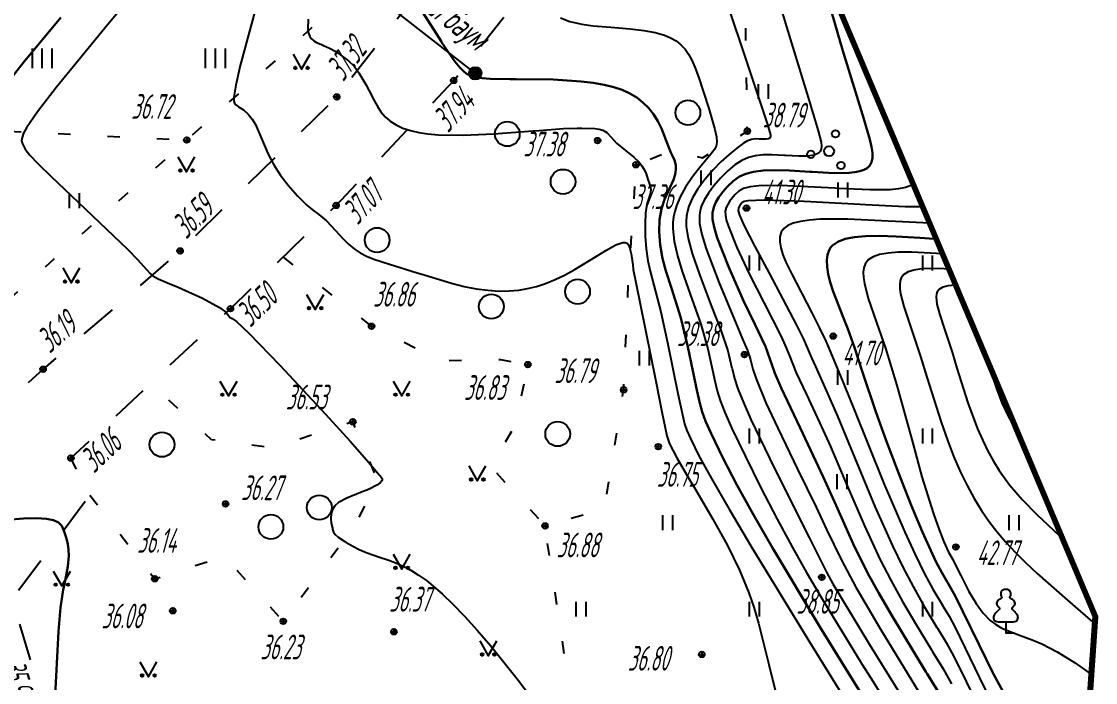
# Model space of a CAD drawing. Extents: x 1233805 to 1234355, y 654698 to 655114.
# Drawn here: x 1234284.56 to 1234327.97, y 654816.96 to 654843.69 of the extents above; entities that cross this region are included whole.
import ezdxf

# ---------------------------------------------------------------- set-up
doc = ezdxf.new("R2010")
doc.units = 0
doc.linetypes.add('ИИDash_05_15', pattern=[2, 0.5, -1.5])
doc.linetypes.add('ИИDash_15_15', pattern=[3, 1.5, -1.5])
for name, color, linetype, lineweight in [('ИИ_ГОРИЗОНТАЛИ_ОСН', 32, 'Continuous', 25), ('ИИ_ГОРИЗОНТАЛИ_УТОЛЩ', 32, 'Continuous', 30), ('ИИ_ДОРОГИ_АД', 7, 'Continuous', 25), ('ИИ_ОТМЕТКИ', 7, 'Continuous', 25), ('ИИ_СООРУЖЕНИЕ', 7, 'Continuous', 25), ('ИИ_УГОДЬЯ', 7, 'Continuous', 25)]:
    doc.layers.add(name, color=color, linetype=linetype, lineweight=lineweight)
doc.layers.add('Оформление точек', color=7, linetype='Continuous')
doc.styles.add('VNIPISIMPLEXCUR', font='simplex.shx', dxfattribs={"width": 0.8, "oblique": 15})
doc.styles.add('ГОСТ 2.304 КУРСИВ', font='cs_gost2304.shx', dxfattribs={"oblique": 15})

# ---------------------------------------------------------------- blocks, each defined once
blk = doc.blocks.new('ИИ05401')
at = {"color": 0, "linetype": 'Continuous', "lineweight": 25}
for points in [[(-0.4, 1.2), (-0.4, 0)], [(0.4, 1.2), (0.4, 0)]]:
    blk.add_lwpolyline(points, dxfattribs=at)
blk = doc.blocks.new('ИИ05394')
at = {"color": 0, "linetype": 'Continuous', "lineweight": 25}
for centre, radius in [((0.52, 1.407), 0.3), ((-1.479, -0.253), 0.3), ((0, 0), 0.4), ((0.958, -1.154), 0.3)]:
    blk.add_circle(centre, radius, dxfattribs=at)
blk = doc.blocks.new('ИИ053881')
at = {"color": 0, "linetype": 'Continuous', "lineweight": 25}
blk.add_lwpolyline([(0, 0.875), (0.129, 0.876), (0.342, 0.878), (0.479, 0.882), (0.614, 0.891), (0.726, 0.907), (0.816, 0.94), (0.906, 1), (0.956, 1.071), (0.983, 1.151), (0.991, 1.231), (0.986, 1.295), (0.963, 1.379), (0.932, 1.445), (0.884, 1.516), (0.798, 1.61), (0.719, 1.692), (0.646, 1.766), (0.575, 1.842), (0.536, 1.889), (0.511, 1.929), (0.501, 1.967), (0.504, 1.992), (0.518, 2.017), (0.545, 2.049), (0.608, 2.115), (0.679, 2.198), (0.732, 2.29), (0.745, 2.372), (0.736, 2.444), (0.709, 2.515), (0.672, 2.575), (0.633, 2.617), (0.596, 2.646), (0.548, 2.678), (0.495, 2.709), (0.408, 2.76), (0.363, 2.789), (0.336, 2.812), (0.324, 2.831), (0.321, 2.846), (0.325, 2.865), (0.335, 2.89), (0.353, 2.928), (0.372, 2.968), (0.4, 3.034), (0.413, 3.103), (0.412, 3.19), (0.398, 3.247), (0.363, 3.319), (0.32, 3.377), (0.284, 3.414), (0.246, 3.444), (0.181, 3.476), (0.125, 3.489), (0.07, 3.496), (0, 3.5), (-0.07, 3.496), (-0.125, 3.489), (-0.181, 3.476), (-0.246, 3.444), (-0.284, 3.414), (-0.32, 3.377), (-0.363, 3.319), (-0.398, 3.247), (-0.412, 3.19), (-0.413, 3.103), (-0.4, 3.034), (-0.372, 2.968), (-0.353, 2.928), (-0.335, 2.89), (-0.325, 2.865), (-0.321, 2.846), (-0.324, 2.831), (-0.336, 2.812), (-0.363, 2.789), (-0.408, 2.76), (-0.495, 2.709), (-0.548, 2.678), (-0.596, 2.646), (-0.633, 2.617), (-0.672, 2.575), (-0.709, 2.515), (-0.736, 2.444), (-0.745, 2.372), (-0.732, 2.29), (-0.679, 2.198), (-0.608, 2.115), (-0.545, 2.049), (-0.518, 2.017), (-0.504, 1.992), (-0.501, 1.967), (-0.511, 1.929), (-0.536, 1.889), (-0.575, 1.842), (-0.646, 1.766), (-0.719, 1.692), (-0.798, 1.61), (-0.884, 1.516), (-0.932, 1.445), (-0.963, 1.379), (-0.986, 1.295), (-0.991, 1.231), (-0.983, 1.151), (-0.956, 1.071), (-0.906, 1), (-0.816, 0.94), (-0.726, 0.907), (-0.614, 0.891), (-0.479, 0.882), (-0.342, 0.878), (-0.129, 0.876)], close=True, dxfattribs=at)
blk.add_lwpolyline([(0, 0.875), (0, 0), (0.7, 0)], dxfattribs=at)
blk = doc.blocks.new('ИИ05368')
at = {"color": 0, "linetype": 'Continuous'}
blk.add_circle((0, 0), 1, dxfattribs=at)
blk = doc.blocks.new('ИИ05416')
at = {"linetype": 'Continuous', "lineweight": 25}
h = blk.add_hatch(color=0, dxfattribs=at)
edge = h.paths.add_edge_path()
edge.add_arc((-0.5, 0.1), 0.1, 0, 360)
h = blk.add_hatch(color=0, dxfattribs=at)
edge = h.paths.add_edge_path()
edge.add_arc((0.5, 0.1), 0.1, 0, 360)
at = {"color": 0, "linetype": 'Continuous', "lineweight": 25}
blk.add_lwpolyline([(-0.693, 1.2), (0, 0), (0.693, 1.2)], dxfattribs=at)
for centre in [(-0.5, 0.1), (0.5, 0.1)]:
    blk.add_circle(centre, 0.1, dxfattribs=at)
blk = doc.blocks.new('ии05402')
at = {"color": 0, "linetype": 'Continuous', "lineweight": 25}
for points in [[(-0.8, 0), (-0.8, 1.6)], [(0, 0), (0, 1.6)], [(0.8, 0), (0.8, 1.6)]]:
    blk.add_lwpolyline(points, dxfattribs=at)
blk = doc.blocks.new('ИИ0510711')
at = {"linetype": 'Continuous', "lineweight": 25}
h = blk.add_hatch(color=0, dxfattribs=at)
edge = h.paths.add_edge_path()
edge.add_arc((0, 0), 0.5, 0, 360)
at = {"color": 0, "linetype": 'Continuous', "lineweight": 25}
blk.add_circle((0, 0), 0.5, dxfattribs=at)
blk = doc.blocks.new('PICKET')
at = {"color": 0, "linetype": 'Continuous', "lineweight": 25}
for p, q in [((-0.23, 0), (0.23, 0)), ((0, 0.23), (0, -0.23))]:
    blk.add_line(p, q, dxfattribs=at)
blk.add_circle((0, 0), 0.23, dxfattribs=at)
at = {"color": 0, "linetype": 'Continuous', "style": 'VNIPISIMPLEXCUR', "oblique": 15, "width": 0.8}
blk.add_attdef('OTMETKA', (1.25, 0.3), '', height=2, dxfattribs=at)
at = {"color": 8, "linetype": 'Continuous', "style": 'VNIPISIMPLEXCUR', "oblique": 15, "width": 0.8, "flags": 1}
blk.add_attdef('NOMER', (1.25, -2.7), '', height=2, dxfattribs=at)

msp = doc.modelspace()

# ---------------------------------------------------------------- linework, layer by layer
at = {"layer": 'ИИ_ГОРИЗОНТАЛИ_ОСН', "flags": 128}
for points, elevation in [([(1234291.5, 654847.691), (1234288.045, 654843.562), (1234285.974, 654841.027), (1234285.206, 654840.034), (1234284.762, 654839.386), (1234284.643, 654839.169), (1234284.58, 654838.999), (1234284.565, 654838.865), (1234284.595, 654838.736), (1234284.705, 654838.528), (1234284.901, 654838.279), (1234285.23, 654837.933), (1234285.753, 654837.422), (1234286.851, 654836.385), (1234288.843, 654834.484), (1234289.261, 654834.054), (1234289.614, 654833.661), (1234289.765, 654833.493), (1234289.871, 654833.401), (1234290.078, 654833.284), (1234290.465, 654833.122), (1234290.897, 654832.946), (1234291.871, 654832.502), (1234292.561, 654832.129), (1234292.82, 654831.935), (1234292.9, 654831.846), (1234292.949, 654831.762), (1234292.959, 654831.743), (1234292.972, 654831.737), (1234293.076, 654831.685), (1234293.243, 654831.556), (1234293.754, 654831.083), (1234295.001, 654829.797), (1234296.851, 654827.815), (1234297.844, 654826.726), (1234298.519, 654825.958), (1234298.897, 654825.504), (1234299.022, 654825.353), (1234299.051, 654825.32), (1234299.135, 654825.204), (1234299.141, 654825.161), (1234299.127, 654825.116), (1234299.063, 654825.036), (1234298.95, 654824.951), (1234298.588, 654824.77), (1234298.266, 654824.645), (1234297.704, 654824.419), (1234297.372, 654824.236), (1234297.225, 654824.105), (1234297.126, 654823.957), (1234297.072, 654823.792), (1234297.061, 654823.595), (1234297.079, 654823.402), (1234297.124, 654823.198), (1234297.128, 654823.181), (1234297.132, 654823.168), (1234297.174, 654823.036), (1234297.24, 654822.945), (1234297.364, 654822.844), (1234297.629, 654822.669), (1234297.668, 654822.644), (1234297.674, 654822.64), (1234297.949, 654822.47), (1234298.207, 654822.335), (1234298.491, 654822.213), (1234298.8, 654822.104), (1234298.987, 654822.047), (1234299.371, 654821.925), (1234299.684, 654821.806), (1234299.991, 654821.666), (1234300.295, 654821.502), (1234300.607, 654821.306), (1234300.923, 654821.082), (1234301.568, 654820.543), (1234301.998, 654820.131), (1234302.469, 654819.641), (1234302.978, 654819.079), (1234303.516, 654818.453), (1234304.651, 654817.041), (1234305.697, 654815.627)], 36.5), ([(1234294.648, 654846.553), (1234293.858, 654843.593), (1234293.403, 654841.909), (1234293.217, 654841.116), (1234293.144, 654840.63), (1234293.146, 654840.483), (1234293.172, 654840.379), (1234293.221, 654840.311), (1234293.311, 654840.253), (1234293.33, 654840.242), (1234293.534, 654840.109), (1234293.719, 654839.942), (1234293.881, 654839.744), (1234294.019, 654839.517), (1234294.262, 654838.951), (1234294.511, 654838.351), (1234294.752, 654837.889), (1234295.014, 654837.49), (1234295.34, 654837.067), (1234295.715, 654836.639), (1234296.091, 654836.264), (1234296.32, 654836.068), (1234296.572, 654835.882), (1234296.893, 654835.629), (1234297.253, 654835.242), (1234297.553, 654834.91), (1234297.779, 654834.687), (1234298.006, 654834.5), (1234298.248, 654834.338), (1234298.51, 654834.199), (1234298.801, 654834.077), (1234299.436, 654833.874), (1234300.553, 654833.526), (1234300.699, 654833.479), (1234301.939, 654833.101), (1234302.457, 654832.976), (1234302.942, 654832.882), (1234303.41, 654832.819), (1234303.853, 654832.789), (1234304.272, 654832.791), (1234304.667, 654832.826), (1234305.018, 654832.887), (1234305.377, 654832.978), (1234305.746, 654833.1), (1234306.124, 654833.252), (1234306.506, 654833.432), (1234306.904, 654833.643), (1234307.833, 654834.21), (1234308.172, 654834.424), (1234308.586, 654834.654), (1234308.74, 654834.717), (1234308.864, 654834.749), (1234308.96, 654834.75), (1234309.035, 654834.722), (1234309.092, 654834.663), (1234309.139, 654834.567), (1234309.208, 654834.291), (1234309.266, 654833.845), (1234309.287, 654833.661), (1234309.387, 654833.135), (1234309.585, 654832.199), (1234310.198, 654829.147), (1234310.446, 654827.905), (1234310.649, 654826.936), (1234310.755, 654826.617), (1234311.05, 654826.047), (1234311.593, 654825.114), (1234311.746, 654824.86), (1234312.51, 654823.564), (1234313.092, 654822.496), (1234313.575, 654821.502), (1234313.954, 654820.591), (1234314.158, 654820.005), (1234314.352, 654819.367), (1234314.773, 654817.693), (1234315.108, 654816.329)], 37), ([(1234314.759, 654845.91), (1234315.479, 654843.469), (1234316.452, 654840.301), (1234316.481, 654840.207), (1234316.766, 654839.272), (1234316.877, 654838.805), (1234316.893, 654838.645), (1234316.882, 654838.523), (1234316.844, 654838.431), (1234316.776, 654838.362), (1234316.6, 654838.286), (1234316.335, 654838.247), (1234315.98, 654838.242), (1234315.446, 654838.271), (1234315.402, 654838.274), (1234314.894, 654838.3), (1234314.532, 654838.296), (1234314.219, 654838.259), (1234313.945, 654838.188), (1234313.669, 654838.065), (1234313.391, 654837.888), (1234313.108, 654837.654), (1234312.808, 654837.354), (1234312.54, 654837.044), (1234312.322, 654836.749), (1234312.155, 654836.468), (1234312.037, 654836.202), (1234311.989, 654836.037), (1234311.962, 654835.875), (1234311.967, 654835.521), (1234312.054, 654835.077), (1234312.235, 654834.491), (1234312.743, 654833.149), (1234313.516, 654831.295), (1234313.709, 654830.85), (1234313.907, 654830.384), (1234313.997, 654830.107), (1234314.022, 654830.006), (1234314.125, 654829.628), (1234314.255, 654829.238), (1234314.65, 654828.273), (1234315.13, 654827.239), (1234315.932, 654825.591), (1234316.683, 654824.046), (1234317.101, 654823.154), (1234317.699, 654821.902), (1234318.28, 654820.817), (1234319.28, 654819.117), (1234320.85, 654816.564)], 39.5), ([(1234313.077, 654844.395), (1234313.863, 654842.069), (1234314.292, 654840.77), (1234314.653, 654839.678), (1234314.693, 654839.559), (1234314.834, 654839.104), (1234314.84, 654839.016), (1234314.812, 654838.966), (1234314.757, 654838.94), (1234314.671, 654838.927), (1234314.384, 654838.936), (1234314.379, 654838.936), (1234314.208, 654838.941), (1234314.066, 654838.918), (1234313.911, 654838.859), (1234313.737, 654838.763), (1234313.469, 654838.572), (1234313.158, 654838.314), (1234312.833, 654838.012), (1234312.517, 654837.688), (1234312.175, 654837.293), (1234311.898, 654836.917), (1234311.684, 654836.558), (1234311.535, 654836.218), (1234311.475, 654836.019), (1234311.438, 654835.822), (1234311.423, 654835.619), (1234311.428, 654835.405), (1234311.502, 654834.916), (1234311.669, 654834.305), (1234311.963, 654833.455), (1234312.456, 654832.168), (1234312.825, 654831.205), (1234313.105, 654830.377), (1234313.275, 654829.677), (1234313.28, 654829.654), (1234313.376, 654829.253), (1234313.516, 654828.832), (1234313.737, 654828.286), (1234314.046, 654827.596), (1234314.796, 654826.034), (1234316.024, 654823.565), (1234316.397, 654822.819), (1234316.783, 654822.042), (1234317.109, 654821.391), (1234317.35, 654820.952), (1234318.84, 654818.498), (1234321.153, 654814.77)], 39), ([(1234296.146, 654843.78), (1234296.139, 654843.368), (1234296.165, 654843.21), (1234296.213, 654843.081), (1234296.279, 654842.981), (1234296.369, 654842.9), (1234296.483, 654842.835), (1234296.657, 654842.765), (1234296.772, 654842.721), (1234297.006, 654842.613), (1234297.259, 654842.468), (1234297.523, 654842.291), (1234297.772, 654842.1), (1234298.003, 654841.879), (1234298.191, 654841.611), (1234298.474, 654841.138), (1234298.744, 654840.627), (1234298.766, 654840.584), (1234298.931, 654840.271), (1234299.086, 654840.036), (1234299.264, 654839.832), (1234299.467, 654839.656), (1234299.705, 654839.503), (1234299.976, 654839.375), (1234300.28, 654839.273), (1234300.619, 654839.196), (1234300.981, 654839.145), (1234301.402, 654839.11), (1234302.416, 654839.092), (1234303.648, 654839.142), (1234305.247, 654839.265), (1234305.479, 654839.285), (1234306.466, 654839.359), (1234307.022, 654839.375), (1234307.109, 654839.374), (1234307.206, 654839.375), (1234307.732, 654839.36), (1234307.913, 654839.334), (1234308.054, 654839.294), (1234308.219, 654839.196), (1234308.388, 654839.009), (1234308.606, 654838.766), (1234308.98, 654838.466), (1234309.316, 654838.202), (1234309.525, 654838.002), (1234309.638, 654837.857), (1234309.733, 654837.697), (1234309.809, 654837.521), (1234309.881, 654837.296), (1234309.902, 654837.226), (1234309.939, 654837.113), (1234309.994, 654836.91), (1234309.988, 654836.763), (1234309.941, 654836.626), (1234309.837, 654836.301), (1234309.78, 654835.938), (1234309.762, 654835.516), (1234309.774, 654835.011), (1234309.813, 654834.489), (1234309.876, 654834.013), (1234309.964, 654833.588), (1234310.114, 654833.023), (1234310.395, 654831.951), (1234310.685, 654830.645), (1234311.092, 654828.653), (1234311.155, 654828.342), (1234311.36, 654827.422), (1234311.451, 654827.154), (1234311.595, 654826.823), (1234311.94, 654826.128), (1234312.445, 654825.207), (1234313.158, 654823.974), (1234314.083, 654822.424), (1234316.346, 654818.718), (1234319.934, 654812.915)], 37.5), ([(1234306.347, 654843.838), (1234306.728, 654843.684), (1234307.204, 654843.575), (1234307.666, 654843.516), (1234308.385, 654843.455), (1234309.167, 654843.388), (1234309.719, 654843.321), (1234310.177, 654843.237), (1234310.544, 654843.134), (1234310.796, 654843.03), (1234311.018, 654842.902), (1234311.212, 654842.749), (1234311.382, 654842.569), (1234311.526, 654842.366), (1234311.655, 654842.126), (1234311.776, 654841.843), (1234311.92, 654841.443), (1234312.339, 654840.172), (1234312.585, 654839.315), (1234312.645, 654839.02), (1234312.664, 654838.804), (1234312.642, 654838.645), (1234312.576, 654838.508), (1234312.364, 654838.25), (1234312.015, 654837.841), (1234311.68, 654837.403), (1234311.403, 654836.987), (1234311.187, 654836.597), (1234311.032, 654836.234), (1234310.964, 654836.01), (1234310.917, 654835.784), (1234310.891, 654835.554), (1234310.886, 654835.317), (1234310.936, 654834.803), (1234311.072, 654834.207), (1234311.266, 654833.584), (1234311.593, 654832.664), (1234312.015, 654831.454), (1234312.299, 654830.451), (1234312.558, 654829.282), (1234312.571, 654829.217), (1234312.675, 654828.756), (1234312.795, 654828.369), (1234312.986, 654827.885), (1234313.275, 654827.236), (1234313.807, 654826.12), (1234314.447, 654824.835), (1234315.101, 654823.57), (1234315.723, 654822.414), (1234316.287, 654821.41), (1234316.891, 654820.379), (1234318.499, 654817.762), (1234318.516, 654817.735), (1234318.897, 654817.122), (1234321.352, 654813.189)], 38.5), ([(1234320.61, 654837.102), (1234320.522, 654837.055), (1234320.29, 654836.978), (1234320.008, 654836.922), (1234319.671, 654836.887), (1234318.844, 654836.875), (1234317.602, 654836.939), (1234317.436, 654836.95), (1234315.527, 654837.046), (1234314.862, 654837.055), (1234314.362, 654837.038), (1234314.013, 654836.997), (1234313.748, 654836.929), (1234313.555, 654836.832), (1234313.39, 654836.685), (1234313.171, 654836.414), (1234313.042, 654836.169), (1234313.008, 654836.022), (1234313.01, 654835.863), (1234313.049, 654835.664), (1234313.13, 654835.402), (1234313.471, 654834.555), (1234313.973, 654833.488), (1234314.583, 654832.301), (1234315.256, 654830.978), (1234315.431, 654830.589), (1234315.598, 654830.163), (1234315.873, 654829.485), (1234316.283, 654828.61), (1234316.819, 654827.471), (1234317.255, 654826.5), (1234317.813, 654825.195), (1234318.632, 654823.291), (1234319.269, 654821.928), (1234319.696, 654821.099), (1234320.172, 654820.236), (1234320.695, 654819.342), (1234321.343, 654818.284), (1234321.373, 654818.235), (1234321.81, 654817.519), (1234322.151, 654816.91)], 40.5), ([(1234320.993, 654836.193), (1234320.85, 654836.187), (1234320.276, 654836.191), (1234318.68, 654836.273), (1234318.454, 654836.288), (1234316.196, 654836.412), (1234314.57, 654836.463), (1234313.917, 654836.44), (1234313.765, 654836.407), (1234313.681, 654836.351), (1234313.595, 654836.247), (1234313.545, 654836.153), (1234313.532, 654836.034), (1234313.578, 654835.858), (1234313.77, 654835.423), (1234314.202, 654834.585), (1234314.777, 654833.509), (1234315.886, 654831.413), (1234316.166, 654830.842), (1234316.365, 654830.377), (1234316.485, 654830.091), (1234316.651, 654829.733), (1234317.091, 654828.773), (1234317.541, 654827.728), (1234318.083, 654826.417), (1234319.058, 654824.073), (1234319.764, 654822.483), (1234320.179, 654821.627), (1234320.608, 654820.811), (1234321.048, 654820.035), (1234321.564, 654819.185), (1234321.582, 654819.156), (1234321.932, 654818.576), (1234322.24, 654818.012), (1234323.251, 654815.963)], 41), ([(1234321.273, 654835.528), (1234319.891, 654835.596), (1234319.591, 654835.615), (1234317.956, 654835.695), (1234316.844, 654835.692), (1234316.407, 654835.66), (1234316.046, 654835.607), (1234315.755, 654835.531), (1234315.533, 654835.433), (1234315.377, 654835.313), (1234315.272, 654835.164), (1234315.216, 654834.986), (1234315.209, 654834.776), (1234315.25, 654834.537), (1234315.337, 654834.258), (1234315.473, 654833.931), (1234315.683, 654833.493), (1234316.503, 654831.902), (1234316.807, 654831.318), (1234317.067, 654830.768), (1234317.097, 654830.696), (1234317.122, 654830.64), (1234317.827, 654828.955), (1234318.2, 654828.026), (1234319.419, 654825.014), (1234320.259, 654823.038), (1234320.662, 654822.158), (1234321.042, 654821.389), (1234321.397, 654820.733), (1234321.78, 654820.094), (1234321.791, 654820.076), (1234322.05, 654819.642), (1234322.31, 654819.155), (1234323.287, 654817.158), (1234324.03, 654815.605)], 41.5), ([(1234321.795, 654834.289), (1234320.54, 654834.355), (1234320.009, 654834.355), (1234319.587, 654834.327), (1234319.243, 654834.268), (1234318.979, 654834.176), (1234318.786, 654834.047), (1234318.66, 654833.879), (1234318.607, 654833.729), (1234318.584, 654833.551), (1234318.591, 654833.341), (1234318.628, 654833.095), (1234318.786, 654832.492), (1234319.119, 654831.517), (1234319.478, 654830.479), (1234319.94, 654828.97), (1234320.543, 654826.785), (1234320.957, 654825.277), (1234321.418, 654823.779), (1234321.633, 654823.173), (1234321.845, 654822.645), (1234322.033, 654822.234), (1234322.2, 654821.931), (1234322.209, 654821.917), (1234322.532, 654821.283), (1234322.54, 654821.268), (1234322.855, 654820.645), (1234323.144, 654820.161), (1234323.433, 654819.767), (1234323.72, 654819.469), (1234323.936, 654819.306), (1234324.185, 654819.163), (1234324.476, 654819.034), (1234324.902, 654818.878), (1234325.406, 654818.693), (1234325.804, 654818.522), (1234326.426, 654818.197), (1234327.117, 654817.771), (1234327.811, 654817.287)], 42.5), ([(1234322.052, 654833.679), (1234321.848, 654833.691), (1234321.34, 654833.698), (1234320.945, 654833.681), (1234320.631, 654833.638), (1234320.395, 654833.565), (1234320.226, 654833.46), (1234320.117, 654833.317), (1234320.075, 654833.196), (1234320.057, 654833.051), (1234320.063, 654832.88), (1234320.094, 654832.677), (1234320.226, 654832.168), (1234320.509, 654831.309), (1234320.894, 654830.145), (1234321.152, 654829.305), (1234321.728, 654827.482), (1234321.983, 654826.766), (1234322.237, 654826.115), (1234322.505, 654825.496), (1234322.781, 654824.925), (1234323.067, 654824.399), (1234323.365, 654823.914), (1234323.658, 654823.49), (1234323.982, 654823.069), (1234324.338, 654822.648), (1234324.731, 654822.223), (1234325.149, 654821.803), (1234325.617, 654821.364), (1234326.845, 654820.294), (1234327.869, 654819.405), (1234327.951, 654819.326)], 43), ([(1234322.324, 654833.033), (1234322.287, 654833.033), (1234322.009, 654833.004), (1234321.806, 654832.951), (1234321.664, 654832.87), (1234321.575, 654832.756), (1234321.542, 654832.662), (1234321.529, 654832.551), (1234321.557, 654832.264), (1234321.659, 654831.873), (1234321.877, 654831.213), (1234322.173, 654830.319), (1234322.372, 654829.673), (1234322.816, 654828.274), (1234323.206, 654827.224), (1234323.412, 654826.75), (1234323.624, 654826.311), (1234323.844, 654825.907), (1234324.073, 654825.535), (1234324.493, 654824.952), (1234325.001, 654824.361), (1234325.608, 654823.743), (1234326.489, 654822.92), (1234326.646, 654822.775)], 43.5)]:
    msp.add_lwpolyline(points, dxfattribs=dict(at, elevation=elevation))
at = {"layer": 'ИИ_ГОРИЗОНТАЛИ_УТОЛЩ', "flags": 128}
for points, elevation in [([(1234300.562, 654844.382), (1234301.206, 654843.376), (1234301.52, 654842.889), (1234301.541, 654842.856), (1234302.076, 654842.065), (1234302.274, 654841.825), (1234302.458, 654841.65), (1234302.58, 654841.562), (1234302.707, 654841.497), (1234303.024, 654841.413), (1234303.498, 654841.371), (1234304.292, 654841.358), (1234304.555, 654841.358), (1234306.046, 654841.34), (1234307.177, 654841.267), (1234307.67, 654841.205), (1234308.11, 654841.127), (1234308.498, 654841.032), (1234308.835, 654840.92), (1234309.144, 654840.781), (1234309.425, 654840.614), (1234309.68, 654840.417), (1234309.908, 654840.192), (1234310.106, 654839.942), (1234310.28, 654839.663), (1234310.43, 654839.356), (1234310.574, 654838.98), (1234310.579, 654838.965), (1234310.777, 654838.453), (1234310.778, 654838.452), (1234310.794, 654838.422), (1234310.859, 654838.287), (1234310.862, 654838.282), (1234310.953, 654838.074), (1234311.002, 654837.882), (1234311.012, 654837.689), (1234310.984, 654837.498), (1234310.91, 654837.281), (1234310.761, 654836.96), (1234310.547, 654836.491), (1234310.422, 654836.11), (1234310.347, 654835.672), (1234310.331, 654835.186), (1234310.374, 654834.661), (1234310.474, 654834.11), (1234310.607, 654833.612), (1234310.831, 654832.909), (1234311.205, 654831.702), (1234311.496, 654830.529), (1234311.835, 654828.918), (1234311.863, 654828.78), (1234311.975, 654828.255), (1234312.074, 654827.904), (1234312.213, 654827.531), (1234312.435, 654827.03), (1234312.908, 654826.051), (1234313.48, 654824.953), (1234314.149, 654823.735), (1234314.912, 654822.406), (1234316.831, 654819.211), (1234319.695, 654814.583)], 38), ([(1234317.202, 654844.4), (1234317.763, 654842.495), (1234318.553, 654839.922), (1234318.562, 654839.892), (1234318.85, 654838.919), (1234318.919, 654838.615), (1234318.954, 654838.372), (1234318.955, 654838.164), (1234318.921, 654837.997), (1234318.85, 654837.863), (1234318.74, 654837.757), (1234318.61, 654837.687), (1234318.445, 654837.632), (1234318.244, 654837.592), (1234318.003, 654837.567), (1234317.412, 654837.558), (1234316.524, 654837.605), (1234316.419, 654837.612), (1234315.604, 654837.657), (1234315.011, 654837.672), (1234314.532, 654837.657), (1234314.153, 654837.613), (1234313.843, 654837.533), (1234313.575, 654837.414), (1234313.339, 654837.251), (1234313.099, 654837.019), (1234312.905, 654836.795), (1234312.747, 654836.582), (1234312.625, 654836.378), (1234312.54, 654836.185), (1234312.485, 654835.948), (1234312.489, 654835.692), (1234312.552, 654835.371), (1234312.683, 654834.947), (1234313.134, 654833.781), (1234313.745, 654832.392), (1234314.202, 654831.445), (1234314.626, 654830.542), (1234314.805, 654830.053), (1234315.015, 654829.467), (1234315.262, 654828.879), (1234316.029, 654827.255), (1234316.969, 654825.273), (1234317.483, 654824.119), (1234318.18, 654822.57), (1234318.775, 654821.372), (1234319.21, 654820.572), (1234319.732, 654819.666), (1234321.112, 654817.399), (1234321.165, 654817.315), (1234321.687, 654816.461)], 40), ([(1234286.153, 654843.851), (1234284.632, 654842.012), (1234283.311, 654840.342)], 36), ([(1234321.537, 654834.902), (1234321.249, 654834.918), (1234320.879, 654834.942), (1234319.918, 654834.998), (1234319.23, 654835.019), (1234318.674, 654835.011), (1234318.224, 654834.972), (1234317.851, 654834.897), (1234317.56, 654834.785), (1234317.345, 654834.634), (1234317.265, 654834.543), (1234317.202, 654834.441), (1234317.137, 654834.255), (1234317.11, 654834.033), (1234317.12, 654833.774), (1234317.168, 654833.475), (1234317.251, 654833.144), (1234317.371, 654832.764), (1234317.768, 654831.731), (1234317.955, 654831.261), (1234318.233, 654830.501), (1234318.555, 654829.511), (1234319.086, 654827.902), (1234319.503, 654826.75), (1234320.003, 654825.436), (1234320.52, 654824.132), (1234320.979, 654823.034), (1234321.522, 654821.852), (1234321.754, 654821.413), (1234321.991, 654821.01), (1234322, 654820.997), (1234322.314, 654820.438), (1234322.91, 654819.221), (1234322.971, 654819.094), (1234323.838, 654817.331), (1234324.571, 654815.972)], 42), ([(1234323.614, 654829.971), (1234323.778, 654829.442), (1234323.992, 654828.812), (1234324.2, 654828.275), (1234324.481, 654827.672), (1234324.781, 654827.156), (1234324.828, 654827.089)], 44), ([(1234283.98, 654823.542), (1234284.638, 654823.588), (1234285.172, 654823.602), (1234285.572, 654823.583), (1234285.857, 654823.529), (1234286.056, 654823.435), (1234286.183, 654823.297), (1234286.283, 654823.07), (1234286.375, 654822.791), (1234286.431, 654822.556), (1234286.463, 654822.322), (1234286.47, 654822.087), (1234286.428, 654821.65), (1234286.307, 654821.005), (1234286.247, 654820.705), (1234286.139, 654819.999), (1234286.058, 654819.027), (1234285.905, 654816.192)], 36)]:
    msp.add_lwpolyline(points, dxfattribs=dict(at, elevation=elevation))
at = {"layer": 'ИИ_ДОРОГИ_АД', "linetype": 'ИИDash_15_15', "flags": 128}
for points in [[(1234310.214, 654860.095), (1234309.39, 654858.036), (1234308.604, 654856.363), (1234306.397, 654852.236), (1234301.015, 654845.424), (1234297.303, 654840.637), (1234290.97, 654834.412), (1234285.433, 654829.628), (1234279.99, 654824.588), (1234278.769, 654821.651), (1234276.65, 654818.557), (1234271.168, 654812), (1234270.18, 654809.24), (1234270.059, 654806.897), (1234270.155, 654804.625), (1234270.728, 654800.851), (1234271.509, 654799.042), (1234272.376, 654797.757), (1234274.243, 654796.241), (1234276.378, 654795.168), (1234279.378, 654793.767), (1234282.834, 654793.062), (1234286.371, 654792.913), (1234289.653, 654792.956), (1234289.632, 654794.916), (1234283.77, 654795.057), (1234281.765, 654795.47), (1234279.412, 654796.395), (1234277.444, 654797.48), (1234275.141, 654799.555), (1234273.928, 654801.488), (1234273.812, 654801.937), (1234274.023, 654802.306), (1234274.497, 654802.648)], [(1234274.411, 654805.422), (1234273.499, 654805.667), (1234273.103, 654806.293), (1234272.917, 654807.126), (1234273.082, 654807.897), (1234273.35, 654808.663), (1234273.873, 654809.428), (1234275.752, 654811.319), (1234285.657, 654815.453), (1234284.186, 654820.357), (1234287.326, 654824.536), (1234286.558, 654826.037), (1234293.003, 654832.076), (1234297.275, 654836.251), (1234302.029, 654841.302), (1234303.984, 654843.776), (1234307.436, 654848.255), (1234311.043, 654853.104), (1234312.866, 654855.488)]]:
    msp.add_lwpolyline(points, dxfattribs=at)
at = {"layer": 'ИИ_СООРУЖЕНИЕ', "elevation": 4.484, "flags": 128}
msp.add_lwpolyline([(1234302.902, 654841.592), (1234299.111, 654844.551)], dxfattribs=at)
at = {"layer": 'ИИ_УГОДЬЯ', "linetype": 'ИИDash_05_15', "flags": 128}
for points in [[(1234295.139, 654834.163), (1234298.71, 654831.365), (1234301.522, 654829.98), (1234303.926, 654830.02), (1234305.027, 654829.817), (1234304.497, 654827.331), (1234303.519, 654825.701), (1234305.72, 654823.296), (1234308.124, 654823.989), (1234308.899, 654828.798), (1234309.103, 654833.403), (1234309.311, 654836.266), (1234309.392, 654837.896), (1234310.819, 654838.467), (1234312.082, 654838.176), (1234313.898, 654839.25), (1234313.777, 654846.983), (1234312.928, 654850.908), (1234311.043, 654853.104)], [(1234300.845, 654845.205), (1234299.466, 654846.278), (1234283.013, 654831.513), (1234281.982, 654832.112), (1234276.833, 654829.013), (1234272.296, 654823.906), (1234261.812, 654822), (1234258.907, 654823.399), (1234256.256, 654822.856)], [(1234254.924, 654827.805), (1234268.489, 654831.039), (1234271.345, 654837.136), (1234278.996, 654842.344), (1234283.015, 654839.302), (1234291.239, 654838.895)], [(1234287.326, 654824.536), (1234289.946, 654821.155), (1234292.75, 654822.074), (1234295.142, 654819.436), (1234298.074, 654823.378), (1234298.963, 654825.117), (1234297.952, 654827.502), (1234294.718, 654826.451), (1234292.233, 654826.777), (1234289.781, 654829.057)], [(1234307.688, 654810.227), (1234305.72, 654823.296)]]:
    msp.add_lwpolyline(points, dxfattribs=at)
at = {"layer": 'Оформление точек', "color": 41, "lineweight": 80}
msp.add_lwpolyline([(1234024.617, 654701.92), (1234177.241, 654711.682), (1234295.345, 654734.761), (1234323.422, 654753.319), (1234327.972, 654819.626), (1234312.866, 654855.488), (1234309.369, 654887.84), (1234283.108, 654912.091), (1234263.065, 654936.588)], dxfattribs=at)

# ---------------------------------------------------------------- block references
at = {"layer": 'ИИ_ОТМЕТКИ'}
ref = msp.add_blockref('PICKET', (1234297.303, 654840.637, 37.321), dxfattribs=dict(at, xscale=0.5, yscale=0.5, zscale=0.5))
ref.add_attrib('OTMETKA', '37.32', (1234297.567, 654841.223, 37.321), dxfattribs={"layer": '0', "color": 0, "linetype": 'Continuous', "height": 1, "rotation": 52.2099, "style": 'ГОСТ 2.304 КУРСИВ', "oblique": 15, "width": 0.65})
ref = msp.add_blockref('PICKET', (1234302.029, 654841.302, 37.94), dxfattribs=dict(at, xscale=0.5, yscale=0.5, zscale=0.5))
ref.add_attrib('OTMETKA', '37.94', (1234301.799, 654839.154, 37.94), dxfattribs={"layer": '0', "color": 0, "linetype": 'Continuous', "height": 1, "rotation": 46.7358, "style": 'ГОСТ 2.304 КУРСИВ', "oblique": 15, "width": 0.65})
ref = msp.add_blockref('PICKET', (1234291.239, 654838.895, 36.717), dxfattribs=dict(at, xscale=0.5, yscale=0.5, zscale=0.5))
ref.add_attrib('OTMETKA', '36.72', (1234288.994, 654839.75, 36.717), dxfattribs={"layer": '0', "color": 0, "linetype": 'Continuous', "height": 1, "style": 'ГОСТ 2.304 КУРСИВ', "oblique": 15, "width": 0.65})
ref = msp.add_blockref('PICKET', (1234313.898, 654839.25, 38.79), dxfattribs=dict(at, xscale=0.5, yscale=0.5, zscale=0.5))
ref.add_attrib('OTMETKA', '38.79', (1234314.523, 654839.4, 38.79), dxfattribs={"layer": '0', "color": 0, "linetype": 'Continuous', "height": 1, "style": 'ГОСТ 2.304 КУРСИВ', "oblique": 15, "width": 0.65})
ref = msp.add_blockref('PICKET', (1234307.847, 654838.872, 37.379), dxfattribs=dict(at, xscale=0.5, yscale=0.5, zscale=0.5))
ref.add_attrib('OTMETKA', '37.38', (1234304.848, 654838.228, 37.379), dxfattribs={"layer": '0', "color": 0, "linetype": 'Continuous', "height": 1, "style": 'ГОСТ 2.304 КУРСИВ', "oblique": 15, "width": 0.65})
ref = msp.add_blockref('PICKET', (1234309.392, 654837.896, 37.358), dxfattribs=dict(at, xscale=0.5, yscale=0.5, zscale=0.5))
ref.add_attrib('OTMETKA', '37.36', (1234309.258, 654836.105, 37.358), dxfattribs={"layer": '0', "color": 0, "linetype": 'Continuous', "height": 1, "style": 'ГОСТ 2.304 КУРСИВ', "oblique": 15, "width": 0.65})
ref = msp.add_blockref('PICKET', (1234297.275, 654836.251, 37.074), dxfattribs=dict(at, xscale=0.5, yscale=0.5, zscale=0.5))
ref.add_attrib('OTMETKA', '37.07', (1234298.144, 654835.421, 37.074), dxfattribs={"layer": '0', "color": 0, "linetype": 'Continuous', "height": 1, "rotation": 46.7358, "style": 'ГОСТ 2.304 КУРСИВ', "oblique": 15, "width": 0.65})
ref = msp.add_blockref('PICKET', (1234313.864, 654836.143, 41.297), dxfattribs=dict(at, xscale=0.5, yscale=0.5, zscale=0.5))
ref.add_attrib('OTMETKA', '41.30', (1234314.489, 654836.293, 41.297), dxfattribs={"layer": '0', "color": 0, "linetype": 'Continuous', "height": 1, "style": 'ГОСТ 2.304 КУРСИВ', "oblique": 15, "width": 0.65})
ref = msp.add_blockref('PICKET', (1234290.97, 654834.412, 36.586), dxfattribs=dict(at, xscale=0.5, yscale=0.5, zscale=0.5))
ref.add_attrib('OTMETKA', '36.59', (1234291.217, 654834.855, 36.586), dxfattribs={"layer": '0', "color": 0, "linetype": 'Continuous', "height": 1, "rotation": 44.5062, "style": 'ГОСТ 2.304 КУРСИВ', "oblique": 15, "width": 0.65})
ref = msp.add_blockref('PICKET', (1234293.003, 654832.076, 36.504), dxfattribs=dict(at, xscale=0.5, yscale=0.5, zscale=0.5))
ref.add_attrib('OTMETKA', '36.50', (1234293.808, 654831.286, 36.504), dxfattribs={"layer": '0', "color": 0, "linetype": 'Continuous', "height": 1, "rotation": 44.3467, "style": 'ГОСТ 2.304 КУРСИВ', "oblique": 15, "width": 0.65})
ref = msp.add_blockref('PICKET', (1234298.71, 654831.365, 36.858), dxfattribs=dict(at, xscale=0.5, yscale=0.5, zscale=0.5))
ref.add_attrib('OTMETKA', '36.86', (1234298.775, 654832.16, 36.858), dxfattribs={"layer": '0', "color": 0, "linetype": 'Continuous', "height": 1, "style": 'ГОСТ 2.304 КУРСИВ', "oblique": 15, "width": 0.65})
ref = msp.add_blockref('PICKET', (1234285.433, 654829.628, 36.19), dxfattribs=dict(at, xscale=0.5, yscale=0.5, zscale=0.5))
ref.add_attrib('OTMETKA', '36.19', (1234285.7, 654830.238, 36.19), dxfattribs={"layer": '0', "color": 0, "linetype": 'Continuous', "height": 1, "rotation": 40.8311, "style": 'ГОСТ 2.304 КУРСИВ', "oblique": 15, "width": 0.65})
ref = msp.add_blockref('PICKET', (1234313.788, 654830.219, 39.379), dxfattribs=dict(at, xscale=0.5, yscale=0.5, zscale=0.5))
ref.add_attrib('OTMETKA', '39.38', (1234311.057, 654830.562, 39.379), dxfattribs={"layer": '0', "color": 0, "linetype": 'Continuous', "height": 1, "style": 'ГОСТ 2.304 КУРСИВ', "oblique": 15, "width": 0.65})
ref = msp.add_blockref('PICKET', (1234317.372, 654830.966, 41.703), dxfattribs=dict(at, xscale=0.5, yscale=0.5, zscale=0.5))
ref.add_attrib('OTMETKA', '41.70', (1234317.729, 654829.78, 41.703), dxfattribs={"layer": '0', "color": 0, "linetype": 'Continuous', "height": 1, "style": 'ГОСТ 2.304 КУРСИВ', "oblique": 15, "width": 0.65})
ref = msp.add_blockref('PICKET', (1234305.027, 654829.817, 36.829), dxfattribs=dict(at, xscale=0.5, yscale=0.5, zscale=0.5))
ref.add_attrib('OTMETKA', '36.83', (1234302.446, 654828.387, 36.829), dxfattribs={"layer": '0', "color": 0, "linetype": 'Continuous', "height": 1, "style": 'ГОСТ 2.304 КУРСИВ', "oblique": 15, "width": 0.65})
ref = msp.add_blockref('PICKET', (1234308.899, 654828.798, 36.79), dxfattribs=dict(at, xscale=0.5, yscale=0.5, zscale=0.5))
ref.add_attrib('OTMETKA', '36.79', (1234306.105, 654829.067, 36.79), dxfattribs={"layer": '0', "color": 0, "linetype": 'Continuous', "height": 1, "style": 'ГОСТ 2.304 КУРСИВ', "oblique": 15, "width": 0.65})
ref = msp.add_blockref('PICKET', (1234297.952, 654827.502, 36.531), dxfattribs=dict(at, xscale=0.5, yscale=0.5, zscale=0.5))
ref.add_attrib('OTMETKA', '36.53', (1234295.242, 654828.002, 36.531), dxfattribs={"layer": '0', "color": 0, "linetype": 'Continuous', "height": 1, "style": 'ГОСТ 2.304 КУРСИВ', "oblique": 15, "width": 0.65})
ref = msp.add_blockref('PICKET', (1234286.558, 654826.037, 36.06), dxfattribs=dict(at, xscale=0.5, yscale=0.5, zscale=0.5))
ref.add_attrib('OTMETKA', '36.06', (1234287.489, 654825.391, 36.06), dxfattribs={"layer": '0', "color": 0, "linetype": 'Continuous', "height": 1, "rotation": 43.1331, "style": 'ГОСТ 2.304 КУРСИВ', "oblique": 15, "width": 0.65})
ref = msp.add_blockref('PICKET', (1234310.3, 654826.499, 36.748), dxfattribs=dict(at, xscale=0.5, yscale=0.5, zscale=0.5))
ref.add_attrib('OTMETKA', '36.75', (1234310.24, 654824.876, 36.748), dxfattribs={"layer": '0', "color": 0, "linetype": 'Continuous', "height": 1, "style": 'ГОСТ 2.304 КУРСИВ', "oblique": 15, "width": 0.65})
ref = msp.add_blockref('PICKET', (1234292.811, 654824.184, 36.273), dxfattribs=dict(at, xscale=0.5, yscale=0.5, zscale=0.5))
ref.add_attrib('OTMETKA', '36.27', (1234293.436, 654824.334, 36.273), dxfattribs={"layer": '0', "color": 0, "linetype": 'Continuous', "height": 1, "style": 'ГОСТ 2.304 КУРСИВ', "oblique": 15, "width": 0.65})
ref = msp.add_blockref('PICKET', (1234289.946, 654821.155, 36.136), dxfattribs=dict(at, xscale=0.5, yscale=0.5, zscale=0.5))
ref.add_attrib('OTMETKA', '36.14', (1234289.235, 654822.204, 36.136), dxfattribs={"layer": '0', "color": 0, "linetype": 'Continuous', "height": 1, "style": 'ГОСТ 2.304 КУРСИВ', "oblique": 15, "width": 0.65})
ref = msp.add_blockref('PICKET', (1234305.72, 654823.296, 36.881), dxfattribs=dict(at, xscale=0.5, yscale=0.5, zscale=0.5))
ref.add_attrib('OTMETKA', '36.88', (1234306.188, 654822.023, 36.881), dxfattribs={"layer": '0', "color": 0, "linetype": 'Continuous', "height": 1, "style": 'ГОСТ 2.304 КУРСИВ', "oblique": 15, "width": 0.65})
ref = msp.add_blockref('PICKET', (1234322.327, 654822.442, 42.765), dxfattribs=dict(at, xscale=0.5, yscale=0.5, zscale=0.5))
ref.add_attrib('OTMETKA', '42.77', (1234323.165, 654821.709, 42.765), dxfattribs={"layer": '0', "color": 0, "linetype": 'Continuous', "height": 1, "style": 'ГОСТ 2.304 КУРСИВ', "oblique": 15, "width": 0.65})
ref = msp.add_blockref('PICKET', (1234316.905, 654821.215, 38.848), dxfattribs=dict(at, xscale=0.5, yscale=0.5, zscale=0.5))
ref.add_attrib('OTMETKA', '38.85', (1234315.886, 654819.74, 38.848), dxfattribs={"layer": '0', "color": 0, "linetype": 'Continuous', "height": 1, "style": 'ГОСТ 2.304 КУРСИВ', "oblique": 15, "width": 0.65})
ref = msp.add_blockref('PICKET', (1234299.61, 654819.012, 36.368), dxfattribs=dict(at, xscale=0.5, yscale=0.5, zscale=0.5))
ref.add_attrib('OTMETKA', '36.37', (1234299.42, 654819.828, 36.368), dxfattribs={"layer": '0', "color": 0, "linetype": 'Continuous', "height": 1, "style": 'ГОСТ 2.304 КУРСИВ', "oblique": 15, "width": 0.65})
ref = msp.add_blockref('PICKET', (1234290.674, 654819.861, 36.084), dxfattribs=dict(at, xscale=0.5, yscale=0.5, zscale=0.5))
ref.add_attrib('OTMETKA', '36.08', (1234287.792, 654819.153, 36.084), dxfattribs={"layer": '0', "color": 0, "linetype": 'Continuous', "height": 1, "style": 'ГОСТ 2.304 КУРСИВ', "oblique": 15, "width": 0.65})
ref = msp.add_blockref('PICKET', (1234295.142, 654819.436, 36.226), dxfattribs=dict(at, xscale=0.5, yscale=0.5, zscale=0.5))
ref.add_attrib('OTMETKA', '36.23', (1234294.215, 654817.9, 36.226), dxfattribs={"layer": '0', "color": 0, "linetype": 'Continuous', "height": 1, "style": 'ГОСТ 2.304 КУРСИВ', "oblique": 15, "width": 0.65})
ref = msp.add_blockref('PICKET', (1234312.056, 654818.098, 36.803), dxfattribs=dict(at, xscale=0.5, yscale=0.5, zscale=0.5))
ref.add_attrib('OTMETKA', '36.80', (1234309.061, 654817.441, 36.803), dxfattribs={"layer": '0', "color": 0, "linetype": 'Continuous', "height": 1, "style": 'ГОСТ 2.304 КУРСИВ', "oblique": 15, "width": 0.65})
ref = msp.add_blockref('PICKET', (1234285.657, 654815.453, 35.993), dxfattribs=dict(at, xscale=0.5, yscale=0.5, zscale=0.5))
ref.add_attrib('OTMETKA', '35.99', (1234283.692, 654817.712, 35.993), dxfattribs={"layer": '0', "color": 0, "linetype": 'Continuous', "height": 1, "rotation": 286.6917, "style": 'ГОСТ 2.304 КУРСИВ', "oblique": 15, "width": 0.65})
at = {"layer": 'ИИ_СООРУЖЕНИЕ', "xscale": 0.5, "yscale": 0.5, "zscale": 0.5}
msp.add_blockref('ИИ0510711', (1234302.902, 654841.592, 4.484), dxfattribs=at)
at = {"layer": 'ИИ_УГОДЬЯ', "xscale": 0.5, "yscale": 0.5, "zscale": 0.5}
for name, p in [('ии05402', (1234285.4, 654841.799)), ('ии05402', (1234292.4, 654841.799)), ('ИИ05416', (1234295.881, 654841.761)), ('ИИ05401', (1234314.538, 654840.556)), ('ИИ05368', (1234311.495, 654840)), ('ИИ05368', (1234304.195, 654839.141)), ('ИИ05394', (1234317.203, 654838.444, -11.67)), ('ИИ05416', (1234291.225, 654837.611)), ('ИИ05368', (1234306.449, 654837.209)), ('ИИ05401', (1234312.223, 654837.063)), ('ИИ05401', (1234317.751, 654836.572)), ('ИИ05401', (1234286.684, 654836.144)), ('ИИ05368', (1234298.934, 654834.848)), ('ИИ05401', (1234314.172, 654833.626)), ('ИИ05401', (1234321.172, 654833.626)), ('ИИ05416', (1234286.572, 654833.123)), ('ИИ05368', (1234307.036, 654832.765)), ('ИИ05416', (1234296.428, 654832.047)), ('ИИ05368', (1234303.55, 654832.164)), ('ИИ05401', (1234309.732, 654829.776)), ('ИИ05401', (1234317.74, 654828.993)), ('ИИ05416', (1234292.928, 654828.547)), ('ИИ05416', (1234299.928, 654828.547)), ('ИИ05368', (1234306.234, 654827.012)), ('ИИ05401', (1234314.172, 654826.626)), ('ИИ05401', (1234321.172, 654826.626)), ('ИИ05368', (1234290.238, 654826.582)), ('ИИ05416', (1234302.984, 654825.119)), ('ИИ05401', (1234317.718, 654824.784)), ('ИИ05368', (1234296.597, 654824.039)), ('ИИ05368', (1234294.64, 654823.255)), ('ИИ05401', (1234310.672, 654823.126)), ('ИИ05401', (1234324.672, 654823.126)), ('ИИ05416', (1234299.928, 654821.547)), ('ИИ05416', (1234286.192, 654820.869)), ('ИИ053881', (1234324.345, 654818.974, -11.67)), ('ИИ05401', (1234307.172, 654819.626)), ('ИИ05401', (1234314.172, 654819.626)), ('ИИ05401', (1234321.172, 654819.626)), ('ИИ05416', (1234303.428, 654818.047)), ('ИИ05416', (1234289.688, 654817.198))]:
    msp.add_blockref(name, p, dxfattribs=at)

# ---------------------------------------------------------------- texts
at = {"layer": 'ИИ_СООРУЖЕНИЕ', "style": 'ГОСТ 2.304 КУРСИВ', "oblique": 15, "width": 0.8}
msp.add_text('шлагбаум', height=1, rotation=322.0211, dxfattribs=at).set_placement((1234299.99, 654844.767))

doc.saveas('drawing.dxf')
